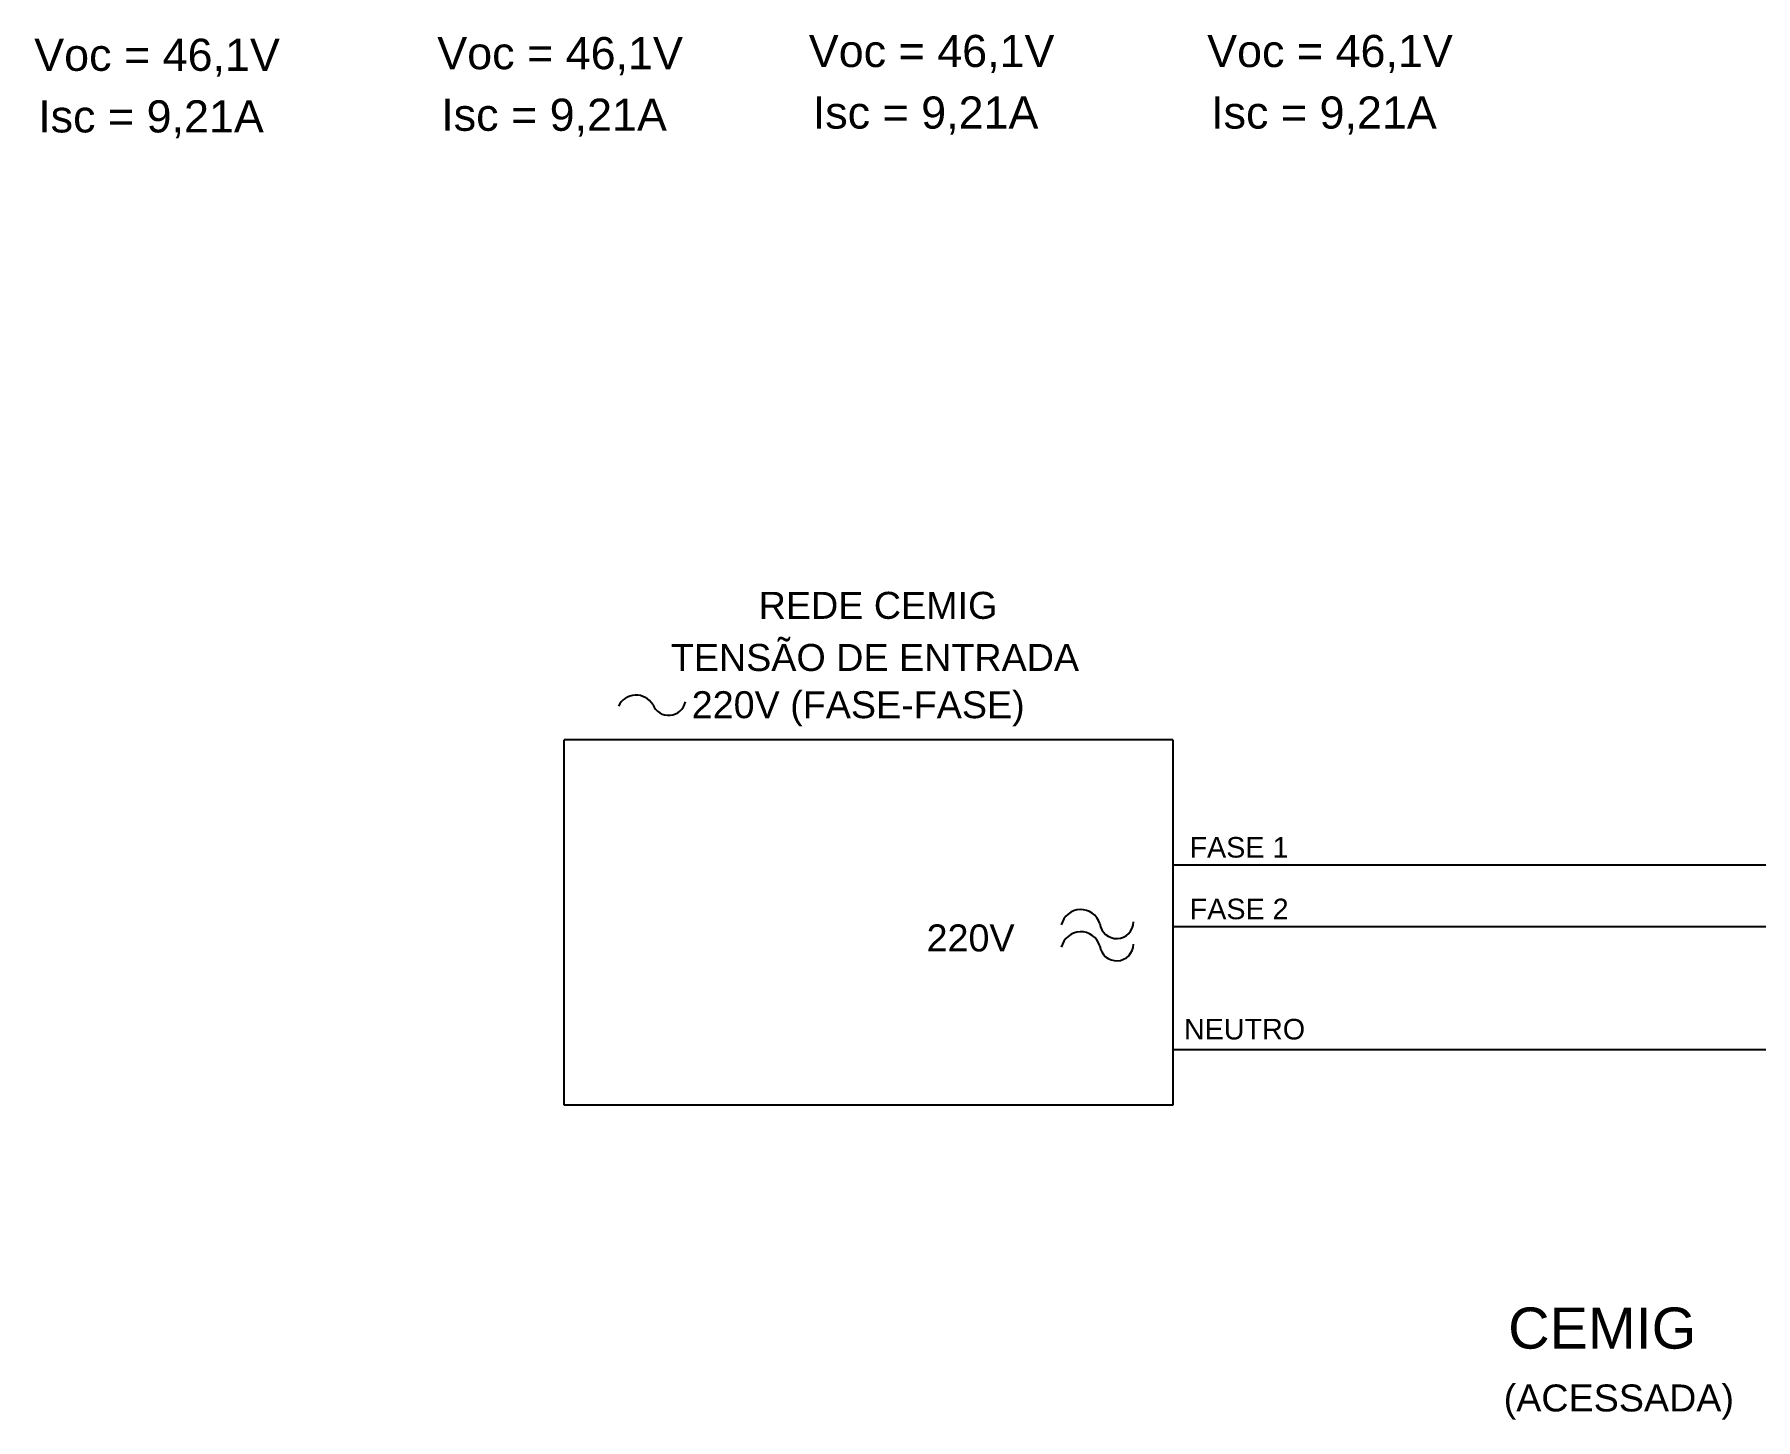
# Model space of a CAD drawing. Header units: millimetres. Extents: x 3165 to 8716, y -1118 to 2802.
# Drawn here: x 5440 to 6385, y 391 to 1151 of the extents above; entities that cross this region are included whole.
import ezdxf

# ---------------------------------------------------------------- set-up
doc = ezdxf.new("R2010")
doc.units = ezdxf.units.MM
doc.layers.add('1', color=7, linetype='Continuous')
doc.styles.get("Standard").update_dxf_attribs({"font": 'arial.ttf'})

msp = doc.modelspace()

# ---------------------------------------------------------------- linework, layer by layer
at = {"layer": '1'}
for p, q in [((5730.46, 563.2), (5730.46, 763.86)), ((6064.65, 763.86), (5730.46, 763.86)), ((6064.65, 763.86), (6064.65, 563.2)), ((6541.91, 695.04), (6064.65, 695.07)), ((6541.91, 661.24), (6064.65, 661.27)), ((6647.36, 593.68), (6064.65, 593.68)), ((6064.65, 563.2), (5730.46, 563.2))]:
    msp.add_line(p, q, dxfattribs=at)
for centre, radius, start, end in [((5769.93, 777.65), 10.79, 31.3135, 154.21918), ((5787.85, 786.67), 9.35, 201.41546, 348.17954), ((6014.14, 659.73), 10.96, 17.35611, 166.81573), ((6033.82, 664.02), 9.27, 186.34008, 359.00854), ((6014.14, 647.51), 10.96, 17.35611, 166.81573), ((6033.82, 651.8), 9.27, 186.34008, 359.00854)]:
    msp.add_arc(centre, radius, start, end, dxfattribs=at)

# ---------------------------------------------------------------- texts
at = {"char_height": 17.636, "attachment_point": 1}
for s, width, heights, insert in [('Voc = 46,1V', 141.4916, [44.1], (5439.41, 1148.9)), ('Voc = 46,1V', 141.4916, [44.1], (5660.76, 1149.8)), ('Voc = 46,1V', 141.4916, [44.1], (5864.79, 1151)), ('Voc = 46,1V', 141.4916, [44.1], (6083.56, 1150.99)), ('Isc = 9,21A', 141.031, [21.19], (5662.93, 1115.98)), ('Isc = 9,21A', 141.031, [21.19], (5866.96, 1117.18)), ('Isc = 9,21A', 141.031, [21.19], (6085.73, 1117.18)), ('Isc = 9,21A', 141.031, [21.19], (5441.58, 1115.08))]:
    msp.add_mtext_dynamic_manual_height_columns(s, width=width, gutter_width=12.5, heights=heights, dxfattribs=dict(at, insert=insert))
at = {"layer": '1', "linetype": 'Continuous'}
for s, height, p in [('REDE CEMIG', 14.814, (5837.27, 830.33)), ('TENSÃO DE ENTRADA', 14.8143, (5789.01, 801.71)), ('220V (FASE-FASE)', 14.8143, (5800.5, 775.77)), ('FASE 1', 11.287, (6073.86, 699.22)), ('FASE 2', 11.287, (6073.96, 665.37)), ('220V', 14.814, (5929.48, 647.69)), ('NEUTRO', 11.287, (6070.79, 599.36)), ('CEMIG', 22.574, (6248.86, 429.56)), ('(ACESSADA)', 14.814, (6246.4, 395.06))]:
    msp.add_text(s, height=height, dxfattribs=at).set_placement(p)

doc.saveas('drawing.dxf')
